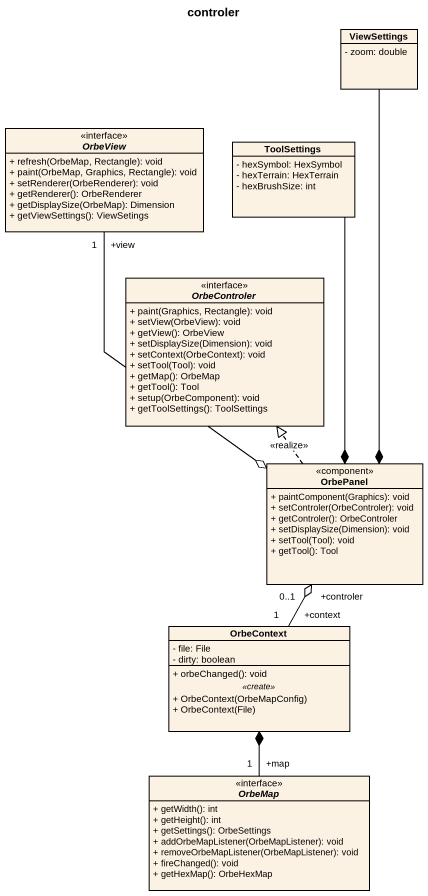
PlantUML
@startuml
title controler
hide circle
hide empty members
skinparam classAttributeIconSize 0
class ViewSettings {
  - zoom: double
}
interface OrbeView <<interface>> {
  + refresh(OrbeMap, Rectangle): void
  + paint(OrbeMap, Graphics, Rectangle): void
  + setRenderer(OrbeRenderer): void
  + getRenderer(): OrbeRenderer
  + getDisplaySize(OrbeMap): Dimension
  + getViewSettings(): ViewSetings
}
class ToolSettings {
  - hexSymbol: HexSymbol
  - hexTerrain: HexTerrain
  - hexBrushSize: int
}
interface OrbeControler <<interface>> {
  + paint(Graphics, Rectangle): void
  + setView(OrbeView): void
  + getView(): OrbeView
  + setDisplaySize(Dimension): void
  + setContext(OrbeContext): void
  + setTool(Tool): void
  + getMap(): OrbeMap
  + getTool(): Tool
  + setup(OrbeComponent): void
  + getToolSettings(): ToolSettings
}
class OrbePanel <<component>> {
  + paintComponent(Graphics): void
  + setControler(OrbeControler): void
  + getControler(): OrbeControler
  + setDisplaySize(Dimension): void
  + setTool(Tool): void
  + getTool(): Tool
}
class OrbeContext {
  - file: File
  - dirty: boolean
  --
  + orbeChanged(): void
  .. <<create>> ..
  + OrbeContext(OrbeMapConfig)
  + OrbeContext(File)
}
interface OrbeMap <<interface>> {
  + getWidth(): int
  + getHeight(): int
  + getSettings(): OrbeSettings
  + addOrbeMapListener(OrbeMapListener): void
  + removeOrbeMapListener(OrbeMapListener): void
  + fireChanged(): void
  + getHexMap(): OrbeHexMap
}
ViewSettings --* OrbePanel
OrbeView "+view\n1" --o OrbePanel
ToolSettings --* OrbePanel
OrbePanel .up.|> OrbeControler : <<realize>>
OrbeContext "+context\n1" -up-o "+controler\n0..1" OrbePanel
OrbeMap "+map\n1" -up-* OrbeContext
@enduml
